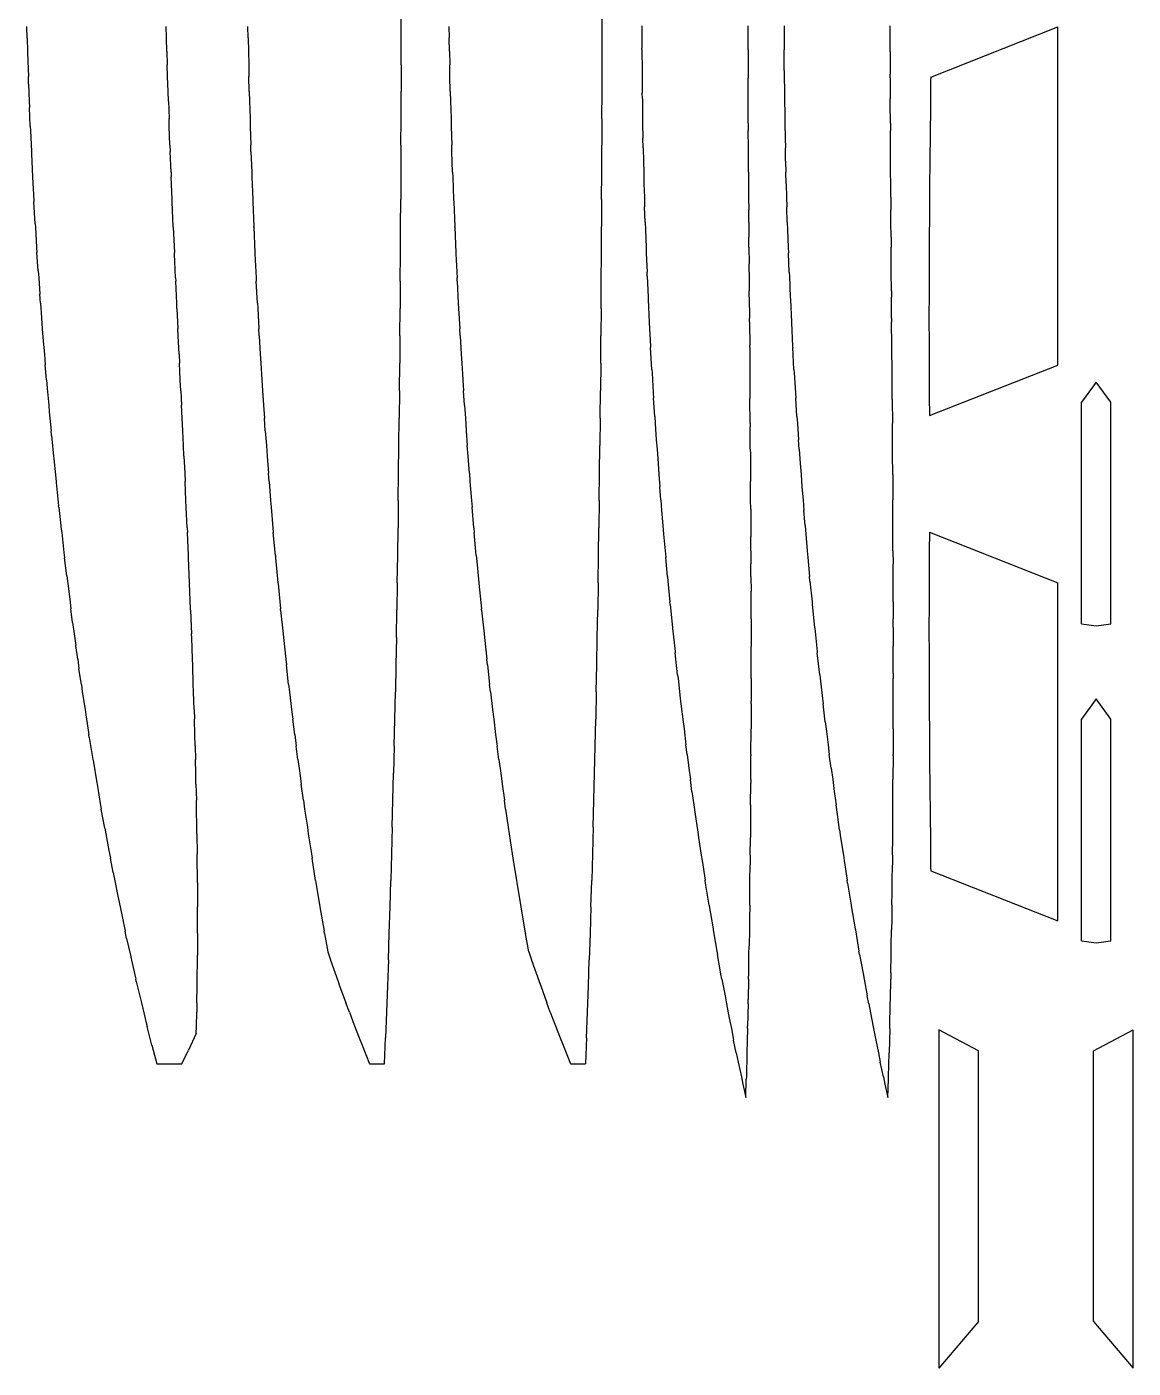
# Model space of a CAD drawing. Extents: x 0.04 to 2.16, y -2.78 to -0.33.
# Drawn here: x 1.148 to 2.162, y -2.775 to -1.545 of the extents above; entities that cross this region are included whole.
import ezdxf

# ---------------------------------------------------------------- set-up
doc = ezdxf.new("R2010")
doc.units = 0

msp = doc.modelspace()

# ---------------------------------------------------------------- linework, layer by layer
for p, q in [((1.4911, -1.5555), (1.4912, -1.5311)), ((1.6753, -1.5555), (1.6754, -1.5311)), ((1.1482, -1.5558), (1.1479, -1.5451)), ((1.276, -1.5555), (1.2757, -1.5451)), ((1.3508, -1.5555), (1.3506, -1.5451)), ((1.5349, -1.5451), (1.5351, -1.5555)), ((1.7117, -1.5444), (1.7118, -1.5648)), ((1.8091, -1.5665), (1.8091, -1.5444)), ((1.8421, -1.5444), (1.8421, -1.5648)), ((1.9394, -1.5665), (1.9394, -1.5444)), ((1.9766, -1.5913), (2.0931, -1.5454)), ((2.0931, -1.8555), (2.0931, -1.5454)), ((1.1482, -1.5558), (1.1486, -1.5679)), ((1.2763, -1.5679), (1.276, -1.5555)), ((1.3508, -1.5555), (1.3511, -1.5679)), ((1.4911, -1.58), (1.4911, -1.5555)), ((1.5353, -1.5679), (1.5351, -1.5555)), ((1.6753, -1.58), (1.6753, -1.5555)), ((1.1486, -1.5679), (1.1488, -1.5769)), ((1.2763, -1.5679), (1.2767, -1.58)), ((1.3511, -1.5679), (1.3513, -1.58)), ((1.5353, -1.5679), (1.5356, -1.58)), ((1.7118, -1.5665), (1.7118, -1.5648)), ((1.7118, -1.5665), (1.7119, -1.5853)), ((1.8091, -1.5665), (1.8091, -1.5682)), ((1.8091, -1.5682), (1.8091, -1.5887)), ((1.8421, -1.5648), (1.8421, -1.5665)), ((1.8422, -1.5853), (1.8421, -1.5665)), ((1.9394, -1.5682), (1.9394, -1.5665)), ((1.9394, -1.5682), (1.9394, -1.5887)), ((1.1488, -1.5769), (1.1493, -1.5907)), ((1.277, -1.5907), (1.2767, -1.58)), ((1.3513, -1.58), (1.3515, -1.5907)), ((1.4911, -1.58), (1.491, -1.6045)), ((1.5358, -1.5907), (1.5356, -1.58)), ((1.6753, -1.6045), (1.6753, -1.58)), ((1.7119, -1.5853), (1.7119, -1.5887)), ((1.8422, -1.5853), (1.8422, -1.5887)), ((1.1495, -1.598), (1.1493, -1.5907)), ((1.1495, -1.598), (1.1501, -1.6136)), ((1.2774, -1.6045), (1.277, -1.5907)), ((1.3519, -1.6045), (1.3515, -1.5907)), ((1.5361, -1.6045), (1.5358, -1.5907)), ((1.7119, -1.5887), (1.7121, -1.606)), ((1.8091, -1.5887), (1.8092, -1.5922)), ((1.8092, -1.6111), (1.8092, -1.5922)), ((1.8422, -1.5887), (1.8424, -1.606)), ((1.9395, -1.5922), (1.9394, -1.5887)), ((1.9395, -1.5922), (1.9395, -1.6111)), ((1.9765, -1.5943), (1.9763, -1.619)), ((1.9766, -1.5913), (1.9765, -1.5943)), ((1.2777, -1.6136), (1.2774, -1.6045)), ((1.3519, -1.6045), (1.3521, -1.6136)), ((1.491, -1.6292), (1.491, -1.6045)), ((1.5361, -1.6045), (1.5363, -1.6136)), ((1.6752, -1.6292), (1.6753, -1.6045)), ((1.7122, -1.6111), (1.7121, -1.606)), ((1.7122, -1.6111), (1.7124, -1.6267)), ((1.8092, -1.6162), (1.8092, -1.6111)), ((1.8424, -1.606), (1.8425, -1.6111)), ((1.8425, -1.6111), (1.8427, -1.6267)), ((1.9395, -1.6162), (1.9395, -1.6111)), ((1.1501, -1.6136), (1.1503, -1.6192)), ((1.151, -1.6365), (1.1503, -1.6192)), ((1.2777, -1.6136), (1.2783, -1.6292)), ((1.3521, -1.6136), (1.3526, -1.6292)), ((1.5363, -1.6136), (1.5368, -1.6292)), ((1.8093, -1.6335), (1.8092, -1.6162)), ((1.9396, -1.6335), (1.9395, -1.6162)), ((1.9763, -1.619), (1.9761, -1.6436)), ((1.2785, -1.6365), (1.2783, -1.6292)), ((1.3526, -1.6292), (1.3527, -1.6365)), ((1.4909, -1.6539), (1.491, -1.6292)), ((1.5368, -1.6292), (1.537, -1.6365)), ((1.6752, -1.6292), (1.6751, -1.6539)), ((1.7124, -1.6267), (1.7125, -1.6335)), ((1.7125, -1.6335), (1.7127, -1.6475)), ((1.8093, -1.6335), (1.8093, -1.6404)), ((1.8427, -1.6267), (1.8428, -1.6335)), ((1.8428, -1.6335), (1.843, -1.6475)), ((1.9396, -1.6335), (1.9396, -1.6404)), ((1.151, -1.6365), (1.1512, -1.6404)), ((1.1512, -1.6404), (1.1521, -1.6596)), ((1.2791, -1.6539), (1.2785, -1.6365)), ((1.3527, -1.6365), (1.3533, -1.6539)), ((1.537, -1.6365), (1.5375, -1.6539)), ((1.7129, -1.6561), (1.7127, -1.6475)), ((1.8094, -1.6561), (1.8093, -1.6404)), ((1.843, -1.6475), (1.8433, -1.6561)), ((1.9397, -1.6561), (1.9396, -1.6404)), ((1.9761, -1.6436), (1.9759, -1.668)), ((1.1521, -1.6596), (1.1522, -1.6618)), ((1.2791, -1.6539), (1.2794, -1.6596)), ((1.2801, -1.6787), (1.2794, -1.6596)), ((1.3534, -1.6596), (1.3533, -1.6539)), ((1.3534, -1.6596), (1.3541, -1.6787)), ((1.4909, -1.6539), (1.4908, -1.6787)), ((1.5377, -1.6596), (1.5375, -1.6539)), ((1.5383, -1.6787), (1.5377, -1.6596)), ((1.675, -1.6787), (1.6751, -1.6539)), ((1.7129, -1.6561), (1.7132, -1.6684)), ((1.8094, -1.6647), (1.8094, -1.6561)), ((1.8435, -1.6684), (1.8433, -1.6561)), ((1.9397, -1.6647), (1.9397, -1.6561)), ((1.1522, -1.6618), (1.1532, -1.6827)), ((1.7132, -1.6684), (1.7135, -1.6787)), ((1.8095, -1.6787), (1.8094, -1.6647)), ((1.8435, -1.6684), (1.8438, -1.6787)), ((1.9398, -1.6787), (1.9397, -1.6647)), ((1.9759, -1.668), (1.9756, -1.6924)), ((1.1532, -1.6827), (1.1532, -1.6831)), ((1.1532, -1.6831), (1.1544, -1.7045)), ((1.2801, -1.6787), (1.2803, -1.6827)), ((1.2811, -1.7036), (1.2803, -1.6827)), ((1.3541, -1.6787), (1.3542, -1.6827)), ((1.3542, -1.6827), (1.355, -1.7036)), ((1.4908, -1.6787), (1.4907, -1.7036)), ((1.5383, -1.6787), (1.5385, -1.6827)), ((1.5385, -1.6827), (1.5392, -1.7036)), ((1.6749, -1.7036), (1.675, -1.6787)), ((1.7135, -1.6787), (1.7137, -1.6894)), ((1.8095, -1.6787), (1.8096, -1.689)), ((1.844, -1.6894), (1.8438, -1.6787)), ((1.9399, -1.689), (1.9398, -1.6787)), ((1.7137, -1.6894), (1.7141, -1.7014)), ((1.8096, -1.689), (1.8096, -1.7014)), ((1.844, -1.6894), (1.8444, -1.7014)), ((1.9399, -1.7014), (1.9399, -1.689)), ((1.9756, -1.6924), (1.9754, -1.7167)), ((1.1544, -1.7045), (1.1544, -1.7058)), ((1.1556, -1.726), (1.1544, -1.7058)), ((1.2812, -1.7058), (1.2811, -1.7036)), ((1.2822, -1.7285), (1.2812, -1.7058)), ((1.355, -1.7036), (1.3551, -1.7058)), ((1.3551, -1.7058), (1.356, -1.7285)), ((1.4906, -1.7285), (1.4907, -1.7036)), ((1.5392, -1.7036), (1.5393, -1.7058)), ((1.5393, -1.7058), (1.5402, -1.7285)), ((1.6749, -1.7036), (1.6748, -1.7285)), ((1.7141, -1.7014), (1.7143, -1.7104)), ((1.8096, -1.7014), (1.8097, -1.7135)), ((1.8444, -1.7014), (1.8446, -1.7104)), ((1.9399, -1.7014), (1.94, -1.7135)), ((1.7148, -1.7243), (1.7143, -1.7104)), ((1.8098, -1.7243), (1.8097, -1.7135)), ((1.8451, -1.7243), (1.8446, -1.7104)), ((1.9401, -1.7243), (1.94, -1.7135)), ((1.9754, -1.7167), (1.9753, -1.7409)), ((1.1556, -1.726), (1.1558, -1.729)), ((1.1558, -1.729), (1.1569, -1.7475)), ((1.2822, -1.729), (1.2822, -1.7285)), ((1.2822, -1.729), (1.2832, -1.7522)), ((1.356, -1.729), (1.356, -1.7285)), ((1.356, -1.729), (1.357, -1.7522)), ((1.4905, -1.7535), (1.4906, -1.7285)), ((1.5403, -1.729), (1.5402, -1.7285)), ((1.5403, -1.729), (1.5413, -1.7522)), ((1.6747, -1.7535), (1.6748, -1.7285)), ((1.7148, -1.7243), (1.715, -1.7316)), ((1.715, -1.7316), (1.7156, -1.7472)), ((1.8098, -1.7243), (1.8099, -1.7381)), ((1.8451, -1.7243), (1.8453, -1.7316)), ((1.8453, -1.7316), (1.8459, -1.7472)), ((1.9402, -1.7381), (1.9401, -1.7243)), ((1.8099, -1.7472), (1.8099, -1.7381)), ((1.9402, -1.7381), (1.9402, -1.7472)), ((1.9753, -1.7409), (1.9751, -1.7649)), ((1.1569, -1.7475), (1.1572, -1.7522)), ((1.1583, -1.769), (1.1572, -1.7522)), ((1.2833, -1.7535), (1.2832, -1.7522)), ((1.2842, -1.7755), (1.2833, -1.7535)), ((1.357, -1.7522), (1.3571, -1.7535)), ((1.3571, -1.7535), (1.3581, -1.7755)), ((1.4903, -1.7785), (1.4905, -1.7535)), ((1.5413, -1.7522), (1.5413, -1.7535)), ((1.5413, -1.7535), (1.5424, -1.7755)), ((1.6745, -1.7785), (1.6747, -1.7535)), ((1.7156, -1.7472), (1.7158, -1.7528)), ((1.7158, -1.7528), (1.7165, -1.7701)), ((1.8099, -1.7472), (1.81, -1.7627)), ((1.8459, -1.7472), (1.8461, -1.7528)), ((1.8468, -1.7701), (1.8461, -1.7528)), ((1.9403, -1.7627), (1.9402, -1.7472)), ((1.1583, -1.769), (1.1588, -1.7755)), ((1.7166, -1.774), (1.7165, -1.7701)), ((1.8101, -1.7701), (1.81, -1.7627)), ((1.8101, -1.7701), (1.8102, -1.7875)), ((1.8468, -1.7701), (1.847, -1.774)), ((1.9404, -1.7701), (1.9403, -1.7627)), ((1.9405, -1.7875), (1.9404, -1.7701)), ((1.9751, -1.7649), (1.9751, -1.7889)), ((1.1588, -1.7755), (1.1597, -1.7905)), ((1.2842, -1.7755), (1.2844, -1.7785)), ((1.2853, -1.7988), (1.2844, -1.7785)), ((1.3581, -1.7755), (1.3583, -1.7785)), ((1.3593, -1.7988), (1.3583, -1.7785)), ((1.4903, -1.7785), (1.4902, -1.8036)), ((1.5425, -1.7785), (1.5424, -1.7755)), ((1.5425, -1.7785), (1.5435, -1.7988)), ((1.6744, -1.8036), (1.6745, -1.7785)), ((1.7166, -1.774), (1.7175, -1.7931)), ((1.847, -1.774), (1.8478, -1.7931)), ((1.1604, -1.7988), (1.1597, -1.7905)), ((1.7175, -1.7931), (1.7176, -1.7953)), ((1.7176, -1.7953), (1.7186, -1.8162)), ((1.8102, -1.7931), (1.8102, -1.7875)), ((1.8102, -1.7931), (1.8104, -1.8123)), ((1.8478, -1.7931), (1.8479, -1.7953)), ((1.8479, -1.7953), (1.8489, -1.8162)), ((1.9405, -1.7875), (1.9405, -1.7931)), ((1.9407, -1.8123), (1.9405, -1.7931)), ((1.9751, -1.7889), (1.975, -1.8127)), ((1.1604, -1.7988), (1.1613, -1.8121)), ((1.2855, -1.8036), (1.2853, -1.7988)), ((1.2855, -1.8036), (1.2864, -1.8221)), ((1.3593, -1.7988), (1.3596, -1.8036)), ((1.3596, -1.8036), (1.3606, -1.8221)), ((1.49, -1.8287), (1.4902, -1.8036)), ((1.5435, -1.7988), (1.5438, -1.8036)), ((1.5438, -1.8036), (1.5448, -1.8221)), ((1.6744, -1.8036), (1.6742, -1.8287)), ((1.1613, -1.8121), (1.1621, -1.8221)), ((1.7186, -1.8162), (1.7186, -1.8167)), ((1.7186, -1.8167), (1.7197, -1.8381)), ((1.8104, -1.8162), (1.8104, -1.8123)), ((1.8104, -1.8162), (1.8106, -1.8371)), ((1.8489, -1.8162), (1.8489, -1.8167)), ((1.8489, -1.8167), (1.85, -1.8381)), ((1.9407, -1.8123), (1.9407, -1.8162)), ((1.9409, -1.8371), (1.9407, -1.8162)), ((1.975, -1.8127), (1.9751, -1.8365)), ((1.1621, -1.8221), (1.163, -1.8336)), ((1.2867, -1.8287), (1.2864, -1.8221)), ((1.2875, -1.8455), (1.2867, -1.8287)), ((1.361, -1.8287), (1.3606, -1.8221)), ((1.361, -1.8287), (1.3619, -1.8455)), ((1.49, -1.8287), (1.4898, -1.8538)), ((1.5452, -1.8287), (1.5448, -1.8221)), ((1.5452, -1.8287), (1.5461, -1.8455)), ((1.674, -1.8538), (1.6742, -1.8287)), ((1.163, -1.8336), (1.164, -1.8455)), ((1.7197, -1.8381), (1.7198, -1.8394)), ((1.7209, -1.8596), (1.7198, -1.8394)), ((1.8106, -1.8394), (1.8106, -1.8371)), ((1.8106, -1.8394), (1.8107, -1.8621)), ((1.85, -1.8381), (1.8501, -1.8394)), ((1.8512, -1.8596), (1.8501, -1.8394)), ((1.9409, -1.8394), (1.9409, -1.8371)), ((1.9411, -1.8621), (1.9409, -1.8394)), ((1.9751, -1.8365), (1.9751, -1.8604)), ((1.164, -1.8455), (1.1647, -1.8552)), ((1.1659, -1.8689), (1.1647, -1.8552)), ((1.2875, -1.8455), (1.2879, -1.8538)), ((1.2886, -1.8689), (1.2879, -1.8538)), ((1.3619, -1.8455), (1.3625, -1.8538)), ((1.3625, -1.8538), (1.3634, -1.8689)), ((1.4896, -1.8789), (1.4898, -1.8538)), ((1.5461, -1.8455), (1.5467, -1.8538)), ((1.5467, -1.8538), (1.5476, -1.8689)), ((1.674, -1.8538), (1.6738, -1.8789)), ((1.9754, -1.9018), (2.0931, -1.8555)), ((1.1659, -1.8689), (1.1666, -1.8768)), ((1.2891, -1.8789), (1.2886, -1.8689)), ((1.3634, -1.8689), (1.364, -1.8789)), ((1.5476, -1.8689), (1.5483, -1.8789)), ((1.7209, -1.8596), (1.7211, -1.8626)), ((1.7211, -1.8626), (1.7222, -1.881)), ((1.8107, -1.8621), (1.8107, -1.8626)), ((1.8107, -1.8626), (1.8109, -1.8858)), ((1.8512, -1.8596), (1.8514, -1.8626)), ((1.8514, -1.8626), (1.8525, -1.881)), ((1.9411, -1.8626), (1.9411, -1.8621)), ((1.9412, -1.8858), (1.9411, -1.8626)), ((1.9751, -1.8604), (1.9753, -1.8845)), ((1.1666, -1.8768), (1.168, -1.8922)), ((1.2891, -1.8789), (1.2897, -1.8922)), ((1.364, -1.8789), (1.3649, -1.8922)), ((1.4896, -1.8789), (1.4893, -1.9041)), ((1.5491, -1.8922), (1.5483, -1.8789)), ((1.6736, -1.9041), (1.6738, -1.8789)), ((1.7222, -1.881), (1.7225, -1.8858)), ((1.8525, -1.881), (1.8528, -1.8858)), ((2.1282, -1.871), (2.1148, -1.8895)), ((2.1417, -1.8895), (2.1282, -1.871)), ((1.168, -1.8922), (1.1685, -1.8983)), ((1.2903, -1.9041), (1.2897, -1.8922)), ((1.3649, -1.8922), (1.3657, -1.9041)), ((1.5491, -1.8922), (1.55, -1.9041)), ((1.7236, -1.9025), (1.7225, -1.8858)), ((1.8109, -1.8871), (1.8109, -1.8858)), ((1.8111, -1.9091), (1.8109, -1.8871)), ((1.8539, -1.9025), (1.8528, -1.8858)), ((1.9412, -1.8871), (1.9412, -1.8858)), ((1.9412, -1.8871), (1.9414, -1.9091)), ((1.9753, -1.8845), (1.9754, -1.9018)), ((2.1148, -2.0926), (2.1148, -1.8895)), ((2.1417, -2.0926), (2.1417, -1.8895)), ((1.1685, -1.8983), (1.1701, -1.9156)), ((1.2908, -1.9156), (1.2903, -1.9041)), ((1.3665, -1.9156), (1.3657, -1.9041)), ((1.4891, -1.9293), (1.4893, -1.9041)), ((1.55, -1.9041), (1.5507, -1.9156)), ((1.6736, -1.9041), (1.6733, -1.9293)), ((1.7236, -1.9025), (1.724, -1.9091)), ((1.8539, -1.9025), (1.8544, -1.9091)), ((1.1705, -1.9199), (1.1701, -1.9156)), ((1.2915, -1.9293), (1.2908, -1.9156)), ((1.3665, -1.9156), (1.3675, -1.9293)), ((1.5507, -1.9156), (1.5517, -1.9293)), ((1.724, -1.9091), (1.725, -1.9241)), ((1.8111, -1.9091), (1.8111, -1.9121)), ((1.8112, -1.9324), (1.8111, -1.9121)), ((1.8544, -1.9091), (1.8553, -1.9241)), ((1.9414, -1.9121), (1.9414, -1.9091)), ((1.9415, -1.9324), (1.9414, -1.9121)), ((1.1705, -1.9199), (1.1724, -1.939)), ((1.2919, -1.939), (1.2915, -1.9293)), ((1.3675, -1.9293), (1.3682, -1.939)), ((1.4888, -1.9544), (1.4891, -1.9293)), ((1.5524, -1.939), (1.5517, -1.9293)), ((1.673, -1.9544), (1.6733, -1.9293)), ((1.725, -1.9241), (1.7257, -1.9324)), ((1.856, -1.9324), (1.8553, -1.9241)), ((1.1724, -1.939), (1.1726, -1.9415)), ((1.1726, -1.9415), (1.1748, -1.9623)), ((1.2919, -1.939), (1.2927, -1.9544)), ((1.3682, -1.939), (1.3694, -1.9544)), ((1.5536, -1.9544), (1.5524, -1.939)), ((1.7257, -1.9324), (1.7266, -1.9456)), ((1.8112, -1.9324), (1.8113, -1.9371)), ((1.8113, -1.9371), (1.8114, -1.9557)), ((1.856, -1.9324), (1.8569, -1.9456)), ((1.9416, -1.9371), (1.9415, -1.9324)), ((1.9417, -1.9557), (1.9416, -1.9371)), ((1.2927, -1.9544), (1.293, -1.9623)), ((1.37, -1.9623), (1.3694, -1.9544)), ((1.4885, -1.9796), (1.4888, -1.9544)), ((1.5536, -1.9544), (1.5542, -1.9623)), ((1.6727, -1.9796), (1.673, -1.9544)), ((1.7266, -1.9456), (1.7274, -1.9557)), ((1.8569, -1.9456), (1.8577, -1.9557)), ((1.1748, -1.9623), (1.1748, -1.963)), ((1.1748, -1.963), (1.1771, -1.9845)), ((1.2938, -1.9796), (1.293, -1.9623)), ((1.37, -1.9623), (1.3714, -1.9796)), ((1.5542, -1.9623), (1.5556, -1.9796)), ((1.7274, -1.9557), (1.7282, -1.9672)), ((1.7292, -1.9791), (1.7282, -1.9672)), ((1.8114, -1.9557), (1.8114, -1.9622)), ((1.8115, -1.9791), (1.8114, -1.9622)), ((1.8577, -1.9557), (1.8585, -1.9672)), ((1.8585, -1.9672), (1.8595, -1.9791)), ((1.9417, -1.9557), (1.9417, -1.9622)), ((1.9417, -1.9622), (1.9418, -1.9791)), ((1.2941, -1.9857), (1.2938, -1.9796)), ((1.3714, -1.9796), (1.3719, -1.9857)), ((1.4885, -1.9796), (1.4882, -2.0048)), ((1.5556, -1.9796), (1.5561, -1.9857)), ((1.6727, -1.9796), (1.6724, -2.0048)), ((1.7292, -1.9791), (1.7299, -1.9888)), ((1.8116, -1.9874), (1.8115, -1.9791)), ((1.8595, -1.9791), (1.8602, -1.9888)), ((1.9419, -1.9874), (1.9418, -1.9791)), ((1.1772, -1.9857), (1.1771, -1.9845)), ((1.1772, -1.9857), (1.1795, -2.006)), ((1.2949, -2.0048), (1.2941, -1.9857)), ((1.3719, -1.9857), (1.3735, -2.0048)), ((1.5578, -2.0048), (1.5561, -1.9857)), ((1.7299, -1.9888), (1.7311, -2.0024)), ((1.8116, -1.9874), (1.8116, -2.0024)), ((1.8614, -2.0024), (1.8602, -1.9888)), ((1.9419, -2.0024), (1.9419, -1.9874)), ((1.7311, -2.0024), (1.7317, -2.0104)), ((1.8116, -2.0024), (1.8117, -2.0125)), ((1.8614, -2.0024), (1.862, -2.0104)), ((1.942, -2.0125), (1.9419, -2.0024)), ((1.1795, -2.006), (1.1799, -2.009)), ((1.1799, -2.009), (1.1819, -2.0274)), ((1.2949, -2.0048), (1.2951, -2.009)), ((1.296, -2.0299), (1.2951, -2.009)), ((1.3735, -2.0048), (1.3739, -2.009)), ((1.3758, -2.0299), (1.3739, -2.009)), ((1.4879, -2.0299), (1.4882, -2.0048)), ((1.5578, -2.0048), (1.5581, -2.009)), ((1.56, -2.0299), (1.5581, -2.009)), ((1.6721, -2.0299), (1.6724, -2.0048)), ((1.7317, -2.0104), (1.7331, -2.0258)), ((1.8117, -2.0258), (1.8117, -2.0125)), ((1.862, -2.0104), (1.8634, -2.0258)), ((1.942, -2.0258), (1.942, -2.0125)), ((1.9754, -2.0087), (1.9753, -2.0261)), ((1.9754, -2.0087), (2.0931, -2.0551)), ((1.1819, -2.0274), (1.1826, -2.0323)), ((1.7331, -2.0258), (1.7336, -2.0319)), ((1.8117, -2.0258), (1.8118, -2.0377)), ((1.8634, -2.0258), (1.8639, -2.0319)), ((1.942, -2.0258), (1.9421, -2.0377)), ((1.9753, -2.0261), (1.9751, -2.0502)), ((1.1845, -2.0488), (1.1826, -2.0323)), ((1.2961, -2.0323), (1.296, -2.0299)), ((1.2971, -2.055), (1.2961, -2.0323)), ((1.3758, -2.0299), (1.376, -2.0323)), ((1.376, -2.0323), (1.3781, -2.055)), ((1.4875, -2.055), (1.4879, -2.0299)), ((1.56, -2.0299), (1.5602, -2.0323)), ((1.5602, -2.0323), (1.5623, -2.055)), ((1.6717, -2.055), (1.6721, -2.0299)), ((1.7353, -2.0492), (1.7336, -2.0319)), ((1.8118, -2.0492), (1.8118, -2.0377)), ((1.8639, -2.0319), (1.8656, -2.0492)), ((1.9421, -2.0492), (1.9421, -2.0377)), ((1.1845, -2.0488), (1.1854, -2.0556)), ((1.7353, -2.0492), (1.7356, -2.0535)), ((1.7356, -2.0535), (1.7375, -2.0725)), ((1.8118, -2.0492), (1.8119, -2.0628)), ((1.8659, -2.0535), (1.8656, -2.0492)), ((1.8659, -2.0535), (1.8678, -2.0725)), ((1.9422, -2.0628), (1.9421, -2.0492)), ((1.9751, -2.0502), (1.9751, -2.0741)), ((1.1854, -2.0556), (1.1872, -2.0701)), ((1.2971, -2.055), (1.2971, -2.0556)), ((1.298, -2.0788), (1.2971, -2.0556)), ((1.3781, -2.055), (1.3782, -2.0556)), ((1.3782, -2.0556), (1.3805, -2.0788)), ((1.4875, -2.055), (1.4871, -2.0801)), ((1.5623, -2.055), (1.5624, -2.0556)), ((1.5624, -2.0556), (1.5647, -2.0788)), ((1.6717, -2.055), (1.6713, -2.0801)), ((1.8119, -2.0725), (1.8119, -2.0628)), ((1.9422, -2.0725), (1.9422, -2.0628)), ((2.0931, -2.3651), (2.0931, -2.0551)), ((1.1872, -2.0701), (1.1884, -2.0788)), ((1.7377, -2.075), (1.7375, -2.0725)), ((1.7377, -2.075), (1.7398, -2.0959)), ((1.8119, -2.088), (1.8119, -2.0725)), ((1.8678, -2.0725), (1.868, -2.075)), ((1.868, -2.075), (1.8701, -2.0959)), ((1.9422, -2.0725), (1.9423, -2.088)), ((1.9751, -2.0741), (1.975, -2.0979)), ((1.1899, -2.0914), (1.1884, -2.0788)), ((1.2981, -2.0801), (1.298, -2.0788)), ((1.2981, -2.0801), (1.2989, -2.102)), ((1.3806, -2.0801), (1.3805, -2.0788)), ((1.3806, -2.0801), (1.3828, -2.102)), ((1.4867, -2.1051), (1.4871, -2.0801)), ((1.5648, -2.0801), (1.5647, -2.0788)), ((1.5648, -2.0801), (1.5671, -2.102)), ((1.6709, -2.1051), (1.6713, -2.0801)), ((1.8119, -2.088), (1.8119, -2.0959)), ((1.9422, -2.0959), (1.9423, -2.088)), ((1.1899, -2.0914), (1.1914, -2.102)), ((1.1914, -2.102), (1.1928, -2.1127)), ((1.2991, -2.1051), (1.2989, -2.102)), ((1.3828, -2.102), (1.3832, -2.1051)), ((1.5671, -2.102), (1.5674, -2.1051)), ((1.7398, -2.0959), (1.7399, -2.0966)), ((1.7399, -2.0966), (1.7422, -2.1181)), ((1.8119, -2.0959), (1.812, -2.1132)), ((1.8701, -2.0959), (1.8702, -2.0966)), ((1.8702, -2.0966), (1.8725, -2.1181)), ((1.9422, -2.0959), (1.9423, -2.1132)), ((1.975, -2.0979), (1.9751, -2.1217)), ((2.1148, -2.0926), (2.1282, -2.0945)), ((2.1282, -2.0945), (2.1417, -2.0926)), ((1.1946, -2.1251), (1.1928, -2.1127)), ((1.2997, -2.1251), (1.2991, -2.1051)), ((1.3832, -2.1051), (1.3853, -2.1251)), ((1.4867, -2.1051), (1.4862, -2.1302)), ((1.5674, -2.1051), (1.5696, -2.1251)), ((1.6705, -2.1302), (1.6709, -2.1051)), ((1.8119, -2.1193), (1.812, -2.1132)), ((1.9423, -2.1193), (1.9423, -2.1132)), ((1.1946, -2.1251), (1.1957, -2.1339)), ((1.3, -2.1302), (1.2997, -2.1251)), ((1.3853, -2.1251), (1.3859, -2.1302)), ((1.5702, -2.1302), (1.5696, -2.1251)), ((1.7422, -2.1181), (1.7423, -2.1193)), ((1.7445, -2.1395), (1.7423, -2.1193)), ((1.812, -2.1383), (1.8119, -2.1193)), ((1.8725, -2.1181), (1.8726, -2.1193)), ((1.8748, -2.1395), (1.8726, -2.1193)), ((1.9423, -2.1383), (1.9423, -2.1193)), ((1.9751, -2.1217), (1.9751, -2.1456)), ((1.1979, -2.1482), (1.1957, -2.1339)), ((1.3005, -2.1482), (1.3, -2.1302)), ((1.3879, -2.1482), (1.3859, -2.1302)), ((1.4862, -2.1302), (1.4858, -2.1551)), ((1.5702, -2.1302), (1.5722, -2.1482)), ((1.67, -2.1551), (1.6705, -2.1302)), ((1.7445, -2.1395), (1.7449, -2.1426)), ((1.8119, -2.1426), (1.812, -2.1383)), ((1.8748, -2.1395), (1.8752, -2.1426)), ((1.9423, -2.1383), (1.9423, -2.1426)), ((1.1979, -2.1482), (1.1988, -2.155)), ((1.3008, -2.1551), (1.3005, -2.1482)), ((1.3879, -2.1482), (1.3888, -2.1551)), ((1.573, -2.1551), (1.5722, -2.1482)), ((1.7449, -2.1426), (1.747, -2.161)), ((1.8119, -2.1426), (1.812, -2.1635)), ((1.8752, -2.1426), (1.8773, -2.161)), ((1.9423, -2.1635), (1.9423, -2.1426)), ((1.9751, -2.1456), (1.9753, -2.1697)), ((1.1988, -2.155), (1.2013, -2.1712)), ((1.3013, -2.1712), (1.3008, -2.1551)), ((1.3888, -2.1551), (1.3906, -2.1712)), ((1.4853, -2.18), (1.4858, -2.1551)), ((1.573, -2.1551), (1.5749, -2.1712)), ((1.67, -2.1551), (1.6695, -2.18)), ((1.747, -2.161), (1.7476, -2.1659)), ((1.8119, -2.1659), (1.812, -2.1635)), ((1.8773, -2.161), (1.8779, -2.1659)), ((1.9422, -2.1659), (1.9423, -2.1635)), ((2.1282, -2.1616), (2.1148, -2.1801)), ((2.1417, -2.1801), (2.1282, -2.1616)), ((1.2013, -2.1712), (1.202, -2.176)), ((1.202, -2.176), (1.2048, -2.1941)), ((1.3013, -2.1712), (1.3016, -2.18)), ((1.3906, -2.1712), (1.3918, -2.18)), ((1.5749, -2.1712), (1.576, -2.18)), ((1.7476, -2.1659), (1.7495, -2.1824)), ((1.8119, -2.1659), (1.8119, -2.1886)), ((1.8798, -2.1824), (1.8779, -2.1659)), ((1.9422, -2.1886), (1.9422, -2.1659)), ((1.9753, -2.1697), (1.9754, -2.1939)), ((1.3019, -2.1941), (1.3016, -2.18)), ((1.3935, -2.1941), (1.3918, -2.18)), ((1.4847, -2.2049), (1.4853, -2.18)), ((1.576, -2.18), (1.5777, -2.1941)), ((1.669, -2.2049), (1.6695, -2.18)), ((1.7495, -2.1824), (1.7504, -2.1891)), ((1.7504, -2.1891), (1.7521, -2.2037)), ((1.8118, -2.2124), (1.8119, -2.1891)), ((1.8119, -2.1886), (1.8119, -2.1891)), ((1.8798, -2.1824), (1.8807, -2.1891)), ((1.8807, -2.1891), (1.8825, -2.2037)), ((1.9422, -2.1891), (1.9421, -2.2124)), ((1.9422, -2.1891), (1.9422, -2.1886)), ((2.1148, -2.3832), (2.1148, -2.1801)), ((2.1417, -2.3832), (2.1417, -2.1801)), ((1.2052, -2.197), (1.2048, -2.1941)), ((1.2052, -2.197), (1.2085, -2.217)), ((1.3023, -2.2049), (1.3019, -2.1941)), ((1.3935, -2.1941), (1.3949, -2.2049)), ((1.5777, -2.1941), (1.5791, -2.2049)), ((1.9754, -2.1939), (1.9756, -2.2181)), ((1.3023, -2.2049), (1.3025, -2.217)), ((1.3964, -2.217), (1.3949, -2.2049)), ((1.4847, -2.2049), (1.4842, -2.2297)), ((1.5806, -2.217), (1.5791, -2.2049)), ((1.6684, -2.2297), (1.669, -2.2049)), ((1.7533, -2.2124), (1.7521, -2.2037)), ((1.7533, -2.2124), (1.7549, -2.225)), ((1.8117, -2.2355), (1.8118, -2.2137)), ((1.8118, -2.2124), (1.8118, -2.2137)), ((1.8825, -2.2037), (1.8836, -2.2124)), ((1.8852, -2.225), (1.8836, -2.2124)), ((1.9421, -2.2137), (1.942, -2.2355)), ((1.9421, -2.2137), (1.9421, -2.2124)), ((1.2085, -2.217), (1.2086, -2.2178)), ((1.2086, -2.2178), (1.2121, -2.2386)), ((1.3029, -2.2297), (1.3025, -2.217)), ((1.3964, -2.217), (1.3982, -2.2297)), ((1.5806, -2.217), (1.5824, -2.2297)), ((1.7549, -2.225), (1.7564, -2.2355)), ((1.8852, -2.225), (1.8867, -2.2355)), ((1.9756, -2.2181), (1.9759, -2.2425)), ((1.303, -2.2398), (1.3029, -2.2297)), ((1.3982, -2.2297), (1.3995, -2.2398)), ((1.4836, -2.2544), (1.4842, -2.2297)), ((1.5824, -2.2297), (1.5837, -2.2398)), ((1.6678, -2.2544), (1.6684, -2.2297)), ((1.7577, -2.2463), (1.7564, -2.2355)), ((1.8117, -2.2355), (1.8117, -2.2387)), ((1.8867, -2.2355), (1.888, -2.2463)), ((1.942, -2.2387), (1.942, -2.2355)), ((1.2121, -2.2386), (1.2123, -2.2398)), ((1.2123, -2.2398), (1.2156, -2.2593)), ((1.303, -2.2398), (1.3034, -2.2544)), ((1.4016, -2.2544), (1.3995, -2.2398)), ((1.5837, -2.2398), (1.5858, -2.2544)), ((1.7577, -2.2463), (1.7595, -2.2587)), ((1.8115, -2.2587), (1.8117, -2.2387)), ((1.888, -2.2463), (1.8898, -2.2587)), ((1.9418, -2.2587), (1.942, -2.2387)), ((1.9759, -2.2425), (1.9761, -2.267)), ((1.2156, -2.2593), (1.2162, -2.2625)), ((1.2193, -2.2799), (1.2162, -2.2625)), ((1.3035, -2.2625), (1.3034, -2.2544)), ((1.3038, -2.279), (1.3035, -2.2625)), ((1.4016, -2.2544), (1.4026, -2.2625)), ((1.4026, -2.2625), (1.4051, -2.279)), ((1.483, -2.279), (1.4836, -2.2544)), ((1.5869, -2.2625), (1.5858, -2.2544)), ((1.5869, -2.2625), (1.5893, -2.279)), ((1.6672, -2.279), (1.6678, -2.2544)), ((1.7595, -2.2587), (1.7607, -2.2674)), ((1.8115, -2.2587), (1.8115, -2.2637)), ((1.891, -2.2674), (1.8898, -2.2587)), ((1.9419, -2.2637), (1.9418, -2.2587)), ((1.7607, -2.2674), (1.7628, -2.2817)), ((1.8115, -2.2637), (1.8114, -2.2817)), ((1.8931, -2.2817), (1.891, -2.2674)), ((1.9417, -2.2817), (1.9419, -2.2637)), ((1.9761, -2.267), (1.9763, -2.2916)), ((1.2193, -2.2799), (1.2203, -2.2851)), ((1.2203, -2.2851), (1.2231, -2.3004)), ((1.3039, -2.2851), (1.3038, -2.279)), ((1.3039, -2.2851), (1.3042, -2.3035)), ((1.4051, -2.279), (1.4059, -2.2851)), ((1.4059, -2.2851), (1.4088, -2.3035)), ((1.483, -2.279), (1.4823, -2.3035)), ((1.5893, -2.279), (1.5902, -2.2851)), ((1.5902, -2.2851), (1.593, -2.3035)), ((1.6672, -2.279), (1.6665, -2.3035)), ((1.7628, -2.2817), (1.7637, -2.2885)), ((1.8114, -2.2817), (1.8114, -2.2887)), ((1.8931, -2.2817), (1.894, -2.2885)), ((1.9417, -2.2887), (1.9417, -2.2817)), ((1.7637, -2.2885), (1.7662, -2.3047)), ((1.8111, -2.3047), (1.8114, -2.2887)), ((1.894, -2.2885), (1.8965, -2.3047)), ((1.9415, -2.3047), (1.9417, -2.2887)), ((1.9763, -2.2916), (1.9765, -2.3162)), ((1.2231, -2.3004), (1.2246, -2.3076)), ((1.227, -2.3207), (1.2246, -2.3076)), ((1.3042, -2.3076), (1.3042, -2.3035)), ((1.3044, -2.328), (1.3042, -2.3076)), ((1.4088, -2.3035), (1.4094, -2.3076)), ((1.4126, -2.328), (1.4094, -2.3076)), ((1.4823, -2.3035), (1.4816, -2.328)), ((1.593, -2.3035), (1.5936, -2.3076)), ((1.5936, -2.3076), (1.5969, -2.328)), ((1.6665, -2.3035), (1.6659, -2.328)), ((1.7662, -2.3047), (1.7669, -2.3096)), ((1.7669, -2.3096), (1.7697, -2.3277)), ((1.8111, -2.3047), (1.8111, -2.3136)), ((1.8965, -2.3047), (1.8972, -2.3096)), ((1.8972, -2.3096), (1.9, -2.3277)), ((1.9415, -2.3047), (1.9414, -2.3136)), ((1.227, -2.3207), (1.2289, -2.33)), ((1.8109, -2.3277), (1.8111, -2.3136)), ((1.9412, -2.3277), (1.9414, -2.3136)), ((1.9765, -2.3162), (1.9766, -2.3193)), ((1.9766, -2.3193), (2.0931, -2.3651)), ((1.2289, -2.33), (1.231, -2.341)), ((1.3044, -2.33), (1.3044, -2.328)), ((1.3044, -2.33), (1.3045, -2.3523)), ((1.4126, -2.328), (1.4129, -2.33)), ((1.4129, -2.33), (1.4166, -2.3523)), ((1.4809, -2.3523), (1.4816, -2.328)), ((1.5969, -2.328), (1.5972, -2.33)), ((1.5972, -2.33), (1.6008, -2.3523)), ((1.6651, -2.3523), (1.6659, -2.328)), ((1.7701, -2.3305), (1.7697, -2.3277)), ((1.7734, -2.3505), (1.7701, -2.3305)), ((1.8108, -2.3384), (1.8109, -2.3277)), ((1.9004, -2.3305), (1.9, -2.3277)), ((1.9004, -2.3305), (1.9037, -2.3505)), ((1.9411, -2.3384), (1.9412, -2.3277)), ((1.231, -2.341), (1.2334, -2.3523)), ((1.8106, -2.3505), (1.8108, -2.3384)), ((1.9409, -2.3505), (1.9411, -2.3384)), ((1.2334, -2.3523), (1.2352, -2.3611)), ((1.2352, -2.3611), (1.2381, -2.3745)), ((1.3045, -2.3745), (1.3045, -2.3523)), ((1.4166, -2.3523), (1.4204, -2.3745)), ((1.4802, -2.3766), (1.4809, -2.3523)), ((1.6008, -2.3523), (1.6046, -2.3745)), ((1.6651, -2.3523), (1.6644, -2.3766)), ((1.7734, -2.3505), (1.7735, -2.3514)), ((1.7735, -2.3514), (1.777, -2.3722)), ((1.8106, -2.3505), (1.8105, -2.3632)), ((1.9037, -2.3505), (1.9038, -2.3514)), ((1.9038, -2.3514), (1.9073, -2.3722)), ((1.9409, -2.3505), (1.9408, -2.3632)), ((1.777, -2.3722), (1.7772, -2.3733)), ((1.7772, -2.3733), (1.7805, -2.3929)), ((1.8103, -2.3733), (1.8101, -2.3879)), ((1.8105, -2.3632), (1.8103, -2.3733)), ((1.9073, -2.3722), (1.9075, -2.3733)), ((1.9075, -2.3733), (1.9108, -2.3929)), ((1.9404, -2.3879), (1.9406, -2.3733)), ((1.9408, -2.3632), (1.9406, -2.3733)), ((1.2394, -2.3811), (1.2381, -2.3745)), ((1.2394, -2.3811), (1.2429, -2.3965)), ((1.3045, -2.3766), (1.3044, -2.3965)), ((1.3045, -2.3766), (1.3045, -2.3745)), ((1.4208, -2.3766), (1.4204, -2.3745)), ((1.4208, -2.3766), (1.4238, -2.3934)), ((1.4794, -2.4007), (1.4802, -2.3766)), ((1.6046, -2.3745), (1.605, -2.3766)), ((1.608, -2.3934), (1.605, -2.3766)), ((1.6644, -2.3766), (1.6636, -2.4007)), ((2.1148, -2.3832), (2.1282, -2.3851)), ((2.1282, -2.3851), (2.1417, -2.3832)), ((1.2429, -2.3965), (1.2438, -2.401)), ((1.3044, -2.4007), (1.3044, -2.3965)), ((1.4238, -2.3934), (1.4263, -2.4007)), ((1.608, -2.3934), (1.6105, -2.4007)), ((1.7805, -2.3929), (1.7811, -2.396)), ((1.7842, -2.4135), (1.7811, -2.396)), ((1.8097, -2.4126), (1.8099, -2.396)), ((1.8099, -2.396), (1.8101, -2.3879)), ((1.9114, -2.396), (1.9108, -2.3929)), ((1.9114, -2.396), (1.9145, -2.4134)), ((1.94, -2.4126), (1.9402, -2.396)), ((1.9402, -2.396), (1.9404, -2.3879)), ((1.2438, -2.401), (1.2478, -2.4185)), ((1.3042, -2.4185), (1.3044, -2.4007)), ((1.4263, -2.4007), (1.4263, -2.401)), ((1.4263, -2.401), (1.4333, -2.4207)), ((1.4794, -2.4007), (1.4785, -2.4247)), ((1.6105, -2.4007), (1.6106, -2.401)), ((1.6106, -2.401), (1.6175, -2.4207)), ((1.6628, -2.4247), (1.6636, -2.4007)), ((1.2483, -2.4207), (1.2478, -2.4185)), ((1.2483, -2.4207), (1.253, -2.4403)), ((1.3042, -2.4247), (1.3042, -2.4185)), ((1.4333, -2.4207), (1.4347, -2.4247)), ((1.6175, -2.4207), (1.619, -2.4247)), ((1.7852, -2.4186), (1.7842, -2.4135)), ((1.7852, -2.4186), (1.788, -2.4339)), ((1.8095, -2.4186), (1.8092, -2.4371)), ((1.8095, -2.4186), (1.8097, -2.4126)), ((1.9145, -2.4134), (1.9155, -2.4186)), ((1.9155, -2.4186), (1.9183, -2.4339)), ((1.9396, -2.4371), (1.9399, -2.4186)), ((1.94, -2.4126), (1.9399, -2.4186)), ((1.3039, -2.4403), (1.3042, -2.4247)), ((1.4347, -2.4247), (1.4404, -2.4403)), ((1.4785, -2.4247), (1.4777, -2.4486)), ((1.619, -2.4247), (1.6246, -2.4403)), ((1.6619, -2.4486), (1.6628, -2.4247)), ((1.788, -2.4339), (1.7894, -2.4412)), ((1.9197, -2.4412), (1.9183, -2.4339)), ((1.253, -2.4403), (1.2577, -2.4597)), ((1.3039, -2.4403), (1.3038, -2.4486)), ((1.4436, -2.4486), (1.4404, -2.4403)), ((1.6278, -2.4486), (1.6246, -2.4403)), ((1.7894, -2.4412), (1.7919, -2.4543)), ((1.8091, -2.4412), (1.8087, -2.4615)), ((1.8091, -2.4412), (1.8092, -2.4371)), ((1.9197, -2.4412), (1.9222, -2.4543)), ((1.939, -2.4615), (1.9394, -2.4412)), ((1.9394, -2.4412), (1.9396, -2.4371)), ((1.2577, -2.4597), (1.2583, -2.462)), ((1.3034, -2.462), (1.3038, -2.4486)), ((1.4436, -2.4486), (1.4477, -2.4597)), ((1.4477, -2.4597), (1.4527, -2.4724)), ((1.4777, -2.4486), (1.4768, -2.4724)), ((1.6278, -2.4486), (1.632, -2.4597)), ((1.632, -2.4597), (1.6369, -2.4724)), ((1.661, -2.4724), (1.6619, -2.4486)), ((1.7919, -2.4543), (1.7938, -2.4636)), ((1.9222, -2.4543), (1.9241, -2.4636)), ((1.2626, -2.479), (1.2583, -2.462)), ((1.3033, -2.4684), (1.2962, -2.4835)), ((1.3033, -2.4684), (1.3034, -2.462)), ((1.7938, -2.4636), (1.7959, -2.4745)), ((1.8087, -2.4636), (1.8081, -2.4859)), ((1.8087, -2.4636), (1.8087, -2.4615)), ((1.9241, -2.4636), (1.9262, -2.4745)), ((1.939, -2.4636), (1.9385, -2.4859)), ((1.939, -2.4636), (1.939, -2.4615)), ((1.984, -2.4651), (1.984, -2.7752)), ((2.0204, -2.4843), (1.984, -2.4651)), ((2.1258, -2.4843), (2.1622, -2.4651)), ((2.1622, -2.7752), (2.1622, -2.4651)), ((1.2626, -2.479), (1.2638, -2.4835)), ((1.2638, -2.4835), (1.2671, -2.4961)), ((1.2899, -2.4961), (1.2962, -2.4835)), ((1.4527, -2.4724), (1.4553, -2.479)), ((1.4553, -2.479), (1.4622, -2.496)), ((1.4758, -2.496), (1.4768, -2.4724)), ((1.6369, -2.4724), (1.6395, -2.479)), ((1.6395, -2.479), (1.6464, -2.496)), ((1.661, -2.4724), (1.6601, -2.496)), ((1.7983, -2.4859), (1.7959, -2.4745)), ((1.9262, -2.4745), (1.9286, -2.4859)), ((2.0204, -2.7323), (2.0204, -2.4843)), ((2.1258, -2.7323), (2.1258, -2.4843)), ((1.2671, -2.4961), (1.2899, -2.4961)), ((1.4623, -2.4961), (1.4622, -2.496)), ((1.4623, -2.4961), (1.4758, -2.4961)), ((1.4758, -2.4961), (1.4758, -2.496)), ((1.6465, -2.4961), (1.6464, -2.496)), ((1.6465, -2.4961), (1.6601, -2.4961)), ((1.6601, -2.4961), (1.6601, -2.496)), ((1.7983, -2.4859), (1.8, -2.4947)), ((1.8, -2.4947), (1.803, -2.5081)), ((1.8081, -2.4859), (1.8076, -2.5081)), ((1.9286, -2.4859), (1.9303, -2.4947)), ((1.9333, -2.5081), (1.9303, -2.4947)), ((1.9379, -2.5081), (1.9385, -2.4859)), ((1.803, -2.5081), (1.8043, -2.5147)), ((1.8076, -2.5081), (1.8075, -2.5101)), ((1.9333, -2.5081), (1.9346, -2.5147)), ((1.9379, -2.5101), (1.9379, -2.5081)), ((1.8043, -2.5147), (1.807, -2.5269)), ((1.807, -2.5269), (1.8075, -2.5101)), ((1.9346, -2.5147), (1.9374, -2.5269)), ((1.9374, -2.5269), (1.9379, -2.5101)), ((2.0204, -2.7323), (1.984, -2.7752)), ((2.1258, -2.7323), (2.1622, -2.7752))]:
    msp.add_line(p, q)

doc.saveas('drawing.dxf')
